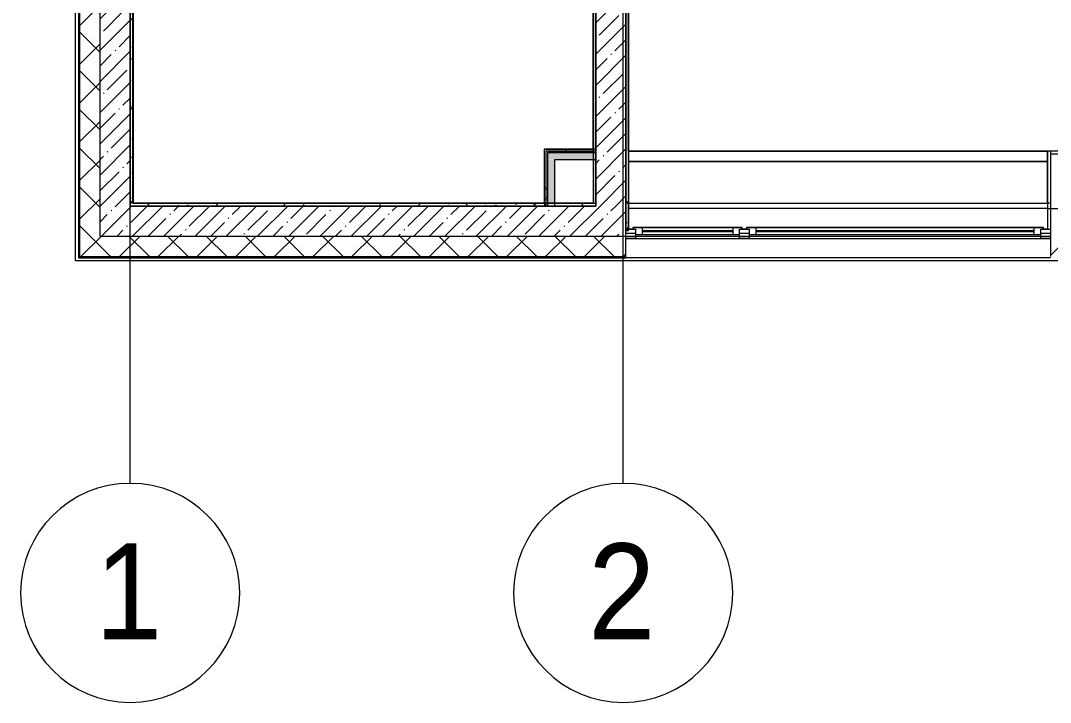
# Model space of a CAD drawing. Header units: millimetres. Extents: x -1113 to 415037, y -3642 to 354837.
# Drawn here: x -625 to 6895, y -3642 to 1338 of the extents above; entities that cross this region are included whole.
import ezdxf

# ---------------------------------------------------------------- set-up
doc = ezdxf.new("R2010")
doc.units = ezdxf.units.MM
for name, color, linetype, lineweight in [('A-FLOR', 7, 'Continuous', 9), ('A-GLAZ', 7, 'Continuous', 9), ('A-GLAZ-1', 7, 'Continuous', 5), ('A-WALL', 7, 'Continuous', 5), ('I-WALL', 7, 'Continuous', 5), ('S-STRS-MBND', 7, 'Continuous', 9), ('Оси', 7, 'Continuous', 9), ('Оси-1', 7, 'Continuous', 20)]:
    doc.layers.add(name, color=color, linetype=linetype, lineweight=lineweight)
doc.layers.add('A-WALL-1', color=9, linetype='Continuous', lineweight=5, true_color=0x808080)
doc.layers.add('A-WALL-FNSH-1', color=9, linetype='Continuous', lineweight=5, true_color=0x808080)
doc.styles.add('Arial', font='arial.ttf', dxfattribs={"width": 0.9, "height": 700})
pattern_1 = [(45, (64.7, -136.06), (-141.42136, 141.42136), []), (135, (64.7, -136.06), (-141.42136, -141.42136), [])]
pattern_2 = [(45, (64.7, -136.06), (-114.0493, 114.0493), []), (45, (178.75, -136.06), (-114.0493, 114.0493), [201.612, -40.322, 6.706, -33.617])]
pattern_3 = [(0, (64.7, -136.06), (243.84, 60.96), [20.117, -162.763, 20.117, -162.763, -975.36]), (0, (64.7, -136.06), (243.84, 60.96), [-365.76, 20.117, -345.643, 20.117, -162.763, -426.72]), (0, (64.7, -136.06), (243.84, 60.96), [-914.4, 20.117, -101.803, 20.117, -284.683]), (120, (156.14, -105.58), (-174.7129, 180.69163), [20.117, -162.763, 20.117, -162.763, -975.36]), (120, (156.14, -105.58), (-174.7129, 180.69163), [-365.76, 20.117, -345.643, 20.117, -162.763, -426.72]), (120, (156.14, -105.58), (-174.7129, 180.69163), [-914.4, 20.117, -101.803, 20.117, -284.683]), (240, (186.62, 16.34), (-69.1271, -241.65163), [20.117, -162.763, 20.117, -162.763, -975.36]), (240, (186.62, 16.34), (-69.1271, -241.65163), [-365.76, 20.117, -345.643, 20.117, -162.763, -426.72]), (240, (186.62, 16.34), (-69.1271, -241.65163), [-914.4, 20.117, -101.803, 20.117, -284.683])]
pattern_4 = [(45, (64.7, -136.06), (-212.132, 212.132), []), (135, (64.7, -136.06), (-212.132, -212.132), [])]

# ---------------------------------------------------------------- blocks, each defined once
blk = doc.blocks.new('120_Окно_СКБ_2Ст - 120_Окно_СКБ_2Ст 3100х2500 _мал_створка слева_-V51-Объем проектирования 1 этажа')
at = {"layer": 'A-GLAZ'}
for p, q in [((-1550, -127), (-1550, -57)), ((-1550, -57), (-1480, -57)), ((-1480, -57), (-1480, -127)), ((650, -127), (650, -57)), ((650, -57), (720, -57)), ((720, -57), (720, -127)), ((1480, -127), (1480, -57)), ((1480, -57), (1550, -57)), ((1550, -57), (1550, -127)), ((-1480, -127), (-1550, -127)), ((-1480, -127), (-1500, -127)), ((-1500, -127), (-1500, -137)), ((-1500, -137), (670, -137)), ((670, -137), (-1500, -137)), ((650, -87), (-1480, -87)), ((-1480, -87), (-1480, -127)), ((-1430, -137), (-1430, -87)), ((600, -137), (600, -87)), ((650, -127), (650, -87)), ((720, -127), (650, -127)), ((670, -127), (650, -127)), ((670, -137), (670, -127)), ((720, -127), (700, -127)), ((700, -127), (700, -137)), ((700, -137), (1500, -137)), ((1500, -137), (700, -137)), ((1480, -87), (720, -87)), ((720, -87), (720, -127)), ((770, -137), (770, -87)), ((1430, -137), (1430, -87)), ((1480, -127), (1480, -87)), ((1550, -127), (1480, -127)), ((1500, -127), (1480, -127)), ((1500, -137), (1500, -127))]:
    blk.add_line(p, q, dxfattribs=at)
at = {"layer": 'A-GLAZ-1'}
for p, q in [((1550, -57), (-1550, -57)), ((-1530, -127), (-1500, -127)), ((-1430, -107), (600, -107)), ((600, -117), (-1430, -117)), ((670, -127), (700, -127)), ((770, -107), (1430, -107)), ((1430, -117), (770, -117)), ((1500, -127), (1530, -127))]:
    blk.add_line(p, q, dxfattribs=at)
blk = doc.blocks.new('Зашивка приборов отопления17 - Зашивка приборов отопления-33282118-Объем проектирования 1 этажа')
at = {"layer": 'A-WALL'}
for p, q in [((10970, 520), (7910, 520)), ((10970, 445), (7910, 445)), ((7910, 445), (10970, 445)), ((7910, 150), (7910, 140)), ((7910, 105), (10970, 105))]:
    blk.add_line(p, q, dxfattribs=at)
blk = doc.blocks.new('Ось сетки - D8-29747960-Объем проектирования 1 этажа')
at = {"layer": 'Оси-1'}
for start, end in [(360, 180), (180, 360)]:
    blk.add_arc((0, 0), 4, start, end, dxfattribs=at)

msp = doc.modelspace()

# ---------------------------------------------------------------- hatches: boundary and pattern name
at = {"layer": 'A-WALL'}
h = msp.add_hatch(dxfattribs=at)
h.set_pattern_fill('FP_24', color=256, style=0, pattern_type=2)
h.set_pattern_definition(pattern_1)
h.paths.add_polyline_path([(-195.3, -236.1), (-45.3, -236.1), (-45.3, 3533.9), (-195.3, 3533.9), (-195.3, -230.2)])
h.paths.add_polyline_path([(-45.3, 5083.9), (-45.3, 5483.9), (-195.3, 5483.9), (-195.3, 5083.9), (-73.3, 5083.9)])
h.paths.add_polyline_path([(-45.3, 7183.9), (-45.3, 8383.9), (-195.3, 8383.9), (-195.3, 7183.9)])
h.paths.add_polyline_path([(-195.3, 10683.9), (-45.3, 10683.9), (-45.3, 12083.9), (-195.3, 12083.9), (-195.3, 10721.5)])
h.paths.add_polyline_path([(-89.6, 12983.9), (-45.3, 12983.9), (-45.9, 15213.9), (-195.3, 15213.9), (-195.3, 12983.9)])
h = msp.add_hatch(dxfattribs=at)
h.set_pattern_fill('FP_24', color=256, style=0, pattern_type=2)
h.set_pattern_definition(pattern_1)
h.paths.add_polyline_path([(75756.8, -386.1), (75764.7, -386.1), (75764.7, -236.1), (74044.7, -236.1), (74044.7, -386.1), (75544.7, -386.1)])
h.paths.add_polyline_path([(70724.7, -386.1), (70724.7, -236.1), (67124.7, -236.1), (67124.7, -386.1), (69886.1, -386.1)])
h.paths.add_polyline_path([(72300.8, -386.1), (72344.7, -386.1), (72344.7, -236.1), (71624.7, -237.9), (71624.7, -386.1), (72144.7, -386.1)])
h.paths.add_polyline_path([(65224.7, -386.1), (66224.7, -386.1), (66224.7, -236.1), (65224.7, -236.1), (65224.7, -254.1)])
h.paths.add_polyline_path([(63774.7, -386.1), (64324.7, -386.1), (64324.7, -236.1), (63774.7, -236.1), (63774.7, -257.4)])
h.paths.add_polyline_path([(60974.7, -386.1), (61674.7, -386.1), (61674.7, -236.1), (60974.7, -236.1), (60974.7, -264.3)])
h.paths.add_polyline_path([(60074.7, -386.1), (60074.7, -236.1), (59324.7, -236.1), (59324.7, -386.1)])
h.paths.add_polyline_path([(57224.7, -386.1), (57224.7, -236.1), (56474.7, -236.1), (56474.7, -386.1)])
h.paths.add_polyline_path([(53374.7, -386.1), (53374.7, -236.1), (51936.2, -236.1), (51936.2, -386.1)])
h.paths.add_polyline_path([(49836.2, -386.1), (49836.2, -236.1), (49124.7, -236.1), (49124.7, -386.1), (49255.4, -386.1)])
h.paths.add_polyline_path([(48224.7, -386.1), (48224.7, -236.1), (47474.7, -236.1), (47474.7, -386.1)])
h.paths.add_polyline_path([(44374.7, -386.1), (44374.7, -236.1), (42802.2, -236.1), (42802.2, -386.1)])
h.paths.add_polyline_path([(38940.1, -386.1), (39104.7, -386.1), (39104.7, -236.1), (38054.7, -236.1), (38054.7, -386.1)])
h.paths.add_polyline_path([(40702.2, -386.1), (40702.2, -236.1), (40004.7, -236.1), (40004.7, -386.1)])
h.paths.add_polyline_path([(36877, -386.1), (37154.7, -386.1), (37154.7, -236.1), (36034.7, -236.1), (36034.7, -386.1)])
h.paths.add_polyline_path([(33934.7, -386.1), (33934.7, -236.1), (33074.7, -236.1), (33074.7, -386.1)])
h.paths.add_polyline_path([(30274.7, -386.1), (30274.7, -236.1), (29274.4, -236.1), (29274.4, -386.1)])
h.paths.add_polyline_path([(28374.4, -386.1), (28374.4, -236.1), (27374.7, -236.1), (27374.7, -386.1)])
h.paths.add_polyline_path([(26474.7, -386.1), (26474.7, -236.1), (25499.7, -236.1), (25499.7, -386.1)])
h.paths.add_polyline_path([(22699.7, -386.1), (22699.7, -236.1), (21674.7, -236.1), (21674.7, -386.1)])
h.paths.add_polyline_path([(19424.7, -386.1), (20774.7, -386.1), (20774.7, -236.1), (19424.7, -236.1), (19424.7, -367.6)])
h.paths.add_polyline_path([(17324.7, -386.1), (17324.7, -236.1), (16574.7, -236.1), (16574.7, -386.1)])
h.paths.add_polyline_path([(14924.7, -386.1), (15674.7, -386.1), (15674.7, -236.1), (14924.7, -236.1), (14924.7, -378.8)])
h.paths.add_polyline_path([(12120.3, -386.1), (12824.7, -384.1), (12824.7, -236.1), (12074.7, -236.1), (12074.7, -386.1)])
h.paths.add_polyline_path([(7994.1, -386.1), (8324.4, -386.1), (8324.4, -236.1), (6894.7, -236.1), (6894.7, -386.1), (7724.7, -386.1)])
h.paths.add_polyline_path([(9224.4, -386.1), (9974.7, -386.1), (9974.7, -236.1), (9224.4, -236.1), (9224.4, -254.1)])
h.paths.add_polyline_path([(174.7, -386.1), (3794.7, -386.1), (3794.7, -236.1), (-195.3, -236.1), (-195.3, -386.1), (-45.3, -386.1)])
at = {"layer": 'I-WALL'}
h = msp.add_hatch(dxfattribs=at)
h.set_pattern_fill('FP_1', color=256, style=0, pattern_type=2)
h.set_pattern_definition(pattern_2)
h.paths.add_polyline_path([(-45.3, -236.1), (174.7, -236.1), (174.7, 3533.9), (-45.3, 3533.9), (-45.3, -143.3)])
h.paths.add_polyline_path([(-45.3, 5083.9), (174.7, 5083.9), (174.7, 5483.9), (-45.3, 5483.9), (-45.3, 5156.6)])
h.paths.add_polyline_path([(-45.3, 7183.9), (174.7, 7183.9), (174.7, 7763.9), (-45.3, 7763.9), (-45.3, 7276.5)])
h = msp.add_hatch(dxfattribs=at)
h.set_pattern_fill('FP_1', color=256, style=0, pattern_type=2)
h.set_pattern_definition(pattern_2)
h.paths.add_polyline_path([(3794.7, -16.1), (3794.7, 7763.9), (3574.7, 7763.9), (3574.7, -16.1), (3728.4, -16.1)])
h = msp.add_hatch(dxfattribs=at)
h.set_pattern_fill('FP_191', color=256, style=0, pattern_type=2)
h.set_pattern_definition(pattern_3)
h.paths.add_polyline_path([(3574.7, 3.9), (3572.4, 7541.5), (3554.7, 7522.9), (3555.4, 386.7), (3558.5, 323.9), (3554.7, 323.9), (3554.7, 4.9)])
h.paths.add_polyline_path([(3554.7, 373.9), (3556, 373.9), (3554.7, 386.7)])
h.paths.add_polyline_path([(3554.7, 7523.9), (3574.7, 7543.9), (3554.7, 7543.9), (3554.7, 7541.5)])
h = msp.add_hatch(dxfattribs=at)
h.set_pattern_fill('FP_191', color=256, style=0, pattern_type=2)
h.set_pattern_definition(pattern_3)
h.paths.add_polyline_path([(3794.7, 13.9), (3814.7, 14.2), (3813.2, 7556.9), (3794.7, 7556.9), (3794.7, 78.8)])
h = msp.add_hatch(dxfattribs=at)
h.set_pattern_fill('FP_191', color=256, style=0, pattern_type=2)
h.set_pattern_definition(pattern_3)
h.paths.add_polyline_path([(174.7, -16.1), (194.7, -16.1), (194.7, 3533.9), (174.7, 3533.9), (174.7, 1483.9)])
h.paths.add_polyline_path([(194.7, 5083.9), (193.7, 5243.9), (174.7, 5263.9), (174.7, 5083.9)])
h.paths.add_polyline_path([(194.7, 5243.9), (194.7, 5263.9), (174.7, 5263.9)])
h = msp.add_hatch(dxfattribs=at)
h.set_pattern_fill('FP_192', color=256, style=0, pattern_type=2)
h.set_pattern_definition(pattern_4)
h.paths.add_polyline_path([(3199.7, 386.4), (3554.7, 386.7), (3553.7, 398.9), (3199.7, 398.9), (3199.7, 386.7)])
h.paths.add_polyline_path([(3555.3, 386.4), (3555.4, 386.7), (3555.3, 386.7)])
h = msp.add_hatch(dxfattribs=at)
h.set_pattern_fill('FP_192', color=256, style=0, pattern_type=2)
h.set_pattern_definition(pattern_4)
h.paths.add_polyline_path([(3212.2, 3.2), (3212.2, 3.3), (3200.3, 3.9)])
h.paths.add_polyline_path([(3212.2, 3.9), (3212.2, 386.4), (3199.7, 386.4), (3200.3, 3.9)])
h = msp.add_hatch(dxfattribs=at)
h.set_pattern_fill('FP_192', color=256, style=0, pattern_type=2)
h.set_pattern_definition(pattern_4)
h.paths.add_polyline_path([(3224.7, 373.9), (3554.7, 373.9), (3554.7, 386.4), (3212.2, 386.4), (3212.2, 373.9)])
h.paths.add_polyline_path([(3556, 373.9), (3556, 373.9), (3555.4, 385.7)])
h = msp.add_hatch(dxfattribs=at)
h.set_pattern_fill('FP_191', color=256, style=0, pattern_type=2)
h.set_pattern_definition(pattern_3)
h.paths.add_polyline_path([(6874.7, -36.1), (6894.7, -36.1), (6894.7, 383.9), (6874.7, 383.9), (6874.7, -31.1)])
h = msp.add_hatch(dxfattribs=at)
h.set_pattern_fill('FP_192', color=256, style=0, pattern_type=2)
h.set_pattern_definition(pattern_4)
h.paths.add_polyline_path([(3224.7, 2.6), (3224, 2.6), (3224, 2.6)])
h.paths.add_polyline_path([(3224.7, 3.9), (3224.7, 373.9), (3212.2, 373.9), (3212.2, 3.9), (3224, 3.9)])
for points in [[(3352.3, 323.9), (3558.5, 323.9), (3554.7, 373.9), (3224.7, 373.9), (3224.7, 323.9), (3274.7, 323.9)], [(3274.7, -0.1), (3274.7, 323.9), (3224.7, 322.6), (3224.7, 2.6)]]:
    msp.add_hatch(color=256, dxfattribs=at).paths.add_polyline_path(points)
h = msp.add_hatch(dxfattribs=at)
h.set_pattern_fill('FP_191', color=256, style=0, pattern_type=2)
h.set_pattern_definition(pattern_3)
h.paths.add_polyline_path([(2836.5, -16.1), (3574.7, -16.1), (3574.7, 3.9), (3274.7, 3.9), (3274.7, -0.1), (3198.7, 3.9), (195.7, 3.9), (194.7, -16.1), (1805, -16.1)])
h.paths.add_polyline_path([(3224.7, 2.6), (3224.7, 3.9), (3212.2, 3.3)])
h = msp.add_hatch(dxfattribs=at)
h.set_pattern_fill('FP_191', color=256, style=0, pattern_type=2)
h.set_pattern_definition(pattern_3)
h.paths.add_polyline_path([(3814.7, -196.1), (3814.7, 3.9), (3794.7, 3.9), (3794.7, -196.1)])
h = msp.add_hatch(dxfattribs=at)
h.set_pattern_fill('FP_1', color=256, style=0, pattern_type=2)
h.set_pattern_definition(pattern_2)
h.paths.add_polyline_path([(3794.7, -236.1), (3794.7, -16.1), (174.7, -16.1), (174.7, -236.1), (3574.7, -236.1)])

# ---------------------------------------------------------------- linework, layer by layer
at = {"layer": 'A-FLOR'}
for p, q in [((3814.7, 386.7), (3814.7, 5391.3)), ((8344.4, 383.9), (6874.7, 383.9)), ((6874.7, 308.9), (3814.7, 308.9)), ((3794.7, 3.9), (3794.7, 13.9)), ((3814.7, 13.9), (3814.7, 3.9)), ((3814.7, 3.9), (6874.7, 3.9))]:
    msp.add_line(p, q, dxfattribs=at)
at = {"layer": 'A-WALL'}
for p, q in [((-225.3, -416.1), (-225.3, 3648.9)), ((-198.3, 3533.9), (-198.3, -389.1)), ((-195.3, 3533.9), (-195.3, -386.1)), ((-45.3, -236.1), (-45.3, 3533.9)), ((194.7, 3.9), (194.7, 3533.9)), ((3212.2, 386.4), (3574.7, 386.4)), ((3212.2, -16.1), (3212.2, 386.4)), ((6874.7, 4.9), (6874.7, 383.9)), ((3224.7, -16.1), (3224.7, 373.9)), ((3554.7, 373.9), (3574.7, 373.9)), ((195.7, 4.9), (195.7, 3.9)), ((195.7, 3.9), (3574.7, 3.9)), ((195.7, 3.9), (3199.7, 3.9)), ((3199.7, 3.9), (3554.7, 3.9)), ((3554.7, 3.9), (3554.7, 4.9)), ((72344.7, -416.1), (-225.3, -416.1)), ((-198.3, -389.1), (3794.7, -389.1)), ((-195.3, -386.1), (3794.7, -386.1)), ((6894.7, -394.1), (3794.7, -394.1))]:
    msp.add_line(p, q, dxfattribs=at)
at = {"layer": 'A-WALL-1'}
for p, q in [((3794.7, -236.1), (3794.7, 7783.9)), ((3554.7, 7523.9), (3554.7, 4.9)), ((3574.7, 7543.9), (3574.7, -16.1)), ((3794.7, 7556.9), (3794.7, 13.9)), ((174.7, -16.1), (174.7, 3533.9)), ((3574.7, 398.9), (3554.7, 398.9)), ((6894.7, 383.9), (6894.7, -386.1)), ((3274.7, 323.9), (3574.7, 323.9)), ((3274.7, -16.1), (3274.7, 323.9)), ((6894.7, 363.9), (8324.4, 363.9)), ((3199.7, 3.9), (3199.7, -16.1)), ((3794.7, 13.9), (3814.7, 13.9)), ((3794.7, 3.9), (3794.7, -196.1)), ((3814.7, 3.9), (3794.7, 3.9)), ((3814.7, -196.1), (3814.7, 3.9)), ((6874.7, 4.9), (6874.7, -184.1)), ((6894.7, 3.9), (6874.7, 3.9)), ((3574.7, -16.1), (174.7, -16.1)), ((8344.4, -36.1), (6874.7, -36.1)), ((3794.7, -196.1), (3814.7, -196.1)), ((6874.7, -184.1), (6894.7, -184.1)), ((-45.3, -236.1), (6894.7, -236.1)), ((3794.7, -386.1), (3794.7, -236.1))]:
    msp.add_line(p, q, dxfattribs=at)
at = {"layer": 'A-WALL-FNSH-1'}
for p, q in [((3815.7, 4.9), (3815.7, 7553.9)), ((3814.7, 5392.2), (3814.7, 13.9)), ((-203.3, 3533.9), (-203.3, -394.1)), ((3553.7, 2845.2), (3553.7, 398.9)), ((3198.7, 399.9), (3198.7, 3.9)), ((3554.7, 399.9), (3198.7, 399.9)), ((3199.7, 3.9), (3199.7, 398.9)), ((3199.7, 398.9), (3554.7, 398.9)), ((8344.9, 384.9), (6873.7, 384.9)), ((6873.7, 383.9), (6873.7, 4.9)), ((3554.7, 374.9), (3224.7, 374.9)), ((3224.7, 374.9), (3224.7, 373.9)), ((3224.7, 373.9), (3554.7, 373.9)), ((3199.7, 4.9), (195.7, 4.9)), ((2945.7, 4.9), (2945.7, 3.9)), ((3554.7, 4.9), (2945.7, 4.9)), ((2945.7, 3.9), (3199.7, 3.9)), ((3814.7, 4.9), (3815.7, 4.9)), ((3814.7, 3.9), (3814.7, -184.1)), ((3815.7, -184.1), (3815.7, 2.9)), ((6873.7, 4.9), (6874.7, 4.9)), ((6873.7, 3.9), (6873.7, -184.1)), ((3814.7, -184.1), (3815.7, -184.1)), ((6873.7, -184.1), (6874.7, -184.1)), ((-203.3, -394.1), (3794.7, -394.1)), ((3794.7, -394.1), (3794.7, -386.1))]:
    msp.add_line(p, q, dxfattribs=at)
at = {"layer": 'I-WALL'}
for p, q in [((195.7, 3533.9), (195.7, 4.9)), ((3815.7, 384.9), (6873.7, 384.9)), ((6873.7, 383.9), (3815.7, 383.9)), ((6873.7, 383.9), (6873.7, 384.9)), ((194.7, 3.9), (195.7, 3.9)), ((3815.7, 3.9), (3815.7, 2.9)), ((6874.7, 2.9), (3815.7, 2.9)), ((3864.7, -216.1), (3794.7, -216.1)), ((4694.7, -216.1), (4624.7, -216.1)), ((6894.7, -216.1), (6824.7, -216.1))]:
    msp.add_line(p, q, dxfattribs=at)
at = {"layer": 'S-STRS-MBND'}
for p, q in [((174.7, 1483.9), (174.7, -16.1)), ((3574.7, -16.1), (3574.7, 1483.9)), ((174.7, -16.1), (3574.7, -16.1))]:
    msp.add_line(p, q, dxfattribs=at)
at = {"layer": 'Оси'}
for points in [[(3774.7, -2042.3), (3774.7, 2957.7), (3774.7, 22262), (3774.7, 27262)], [(174.7, -2042.3), (174.7, 2957.7), (174.7, 10243.9), (174.7, 15243.9)]]:
    msp.add_lwpolyline(points, dxfattribs=at)

# ---------------------------------------------------------------- block references
at = {"layer": 'A-GLAZ', "color": 3, "rotation": 180}
msp.add_blockref('120_Окно_СКБ_2Ст - 120_Окно_СКБ_2Ст 3100х2500 _мал_створка слева_-V51-Объем проектирования 1 этажа', (5344.7, -311.1), dxfattribs=at)
at = {"layer": 'A-WALL'}
msp.add_blockref('Зашивка приборов отопления17 - Зашивка приборов отопления-33282118-Объем проектирования 1 этажа', (-4095.3, -136.1), dxfattribs=at)
at = {"layer": 'Оси-1', "xscale": 199.9999999999999, "yscale": 199.9999999999999, "zscale": 199.9999999999999}
for p in [(174.7, -2842.3), (3774.7, -2842.3)]:
    msp.add_blockref('Ось сетки - D8-29747960-Объем проектирования 1 этажа', p, dxfattribs=at)

# ---------------------------------------------------------------- texts
at = {"layer": 'Оси', "char_height": 700, "width": 606.076, "attachment_point": 1, "style": 'Arial'}
for s, insert in [('\\fArial|b0|i0|c204|p34|;\\W.9;1', (-80.3, -2481)), ('\\fArial|b0|i0|c204|p34|;\\W.9;2', (3519.7, -2481))]:
    msp.add_mtext(s, dxfattribs=dict(at, insert=insert))

doc.saveas('drawing.dxf')
